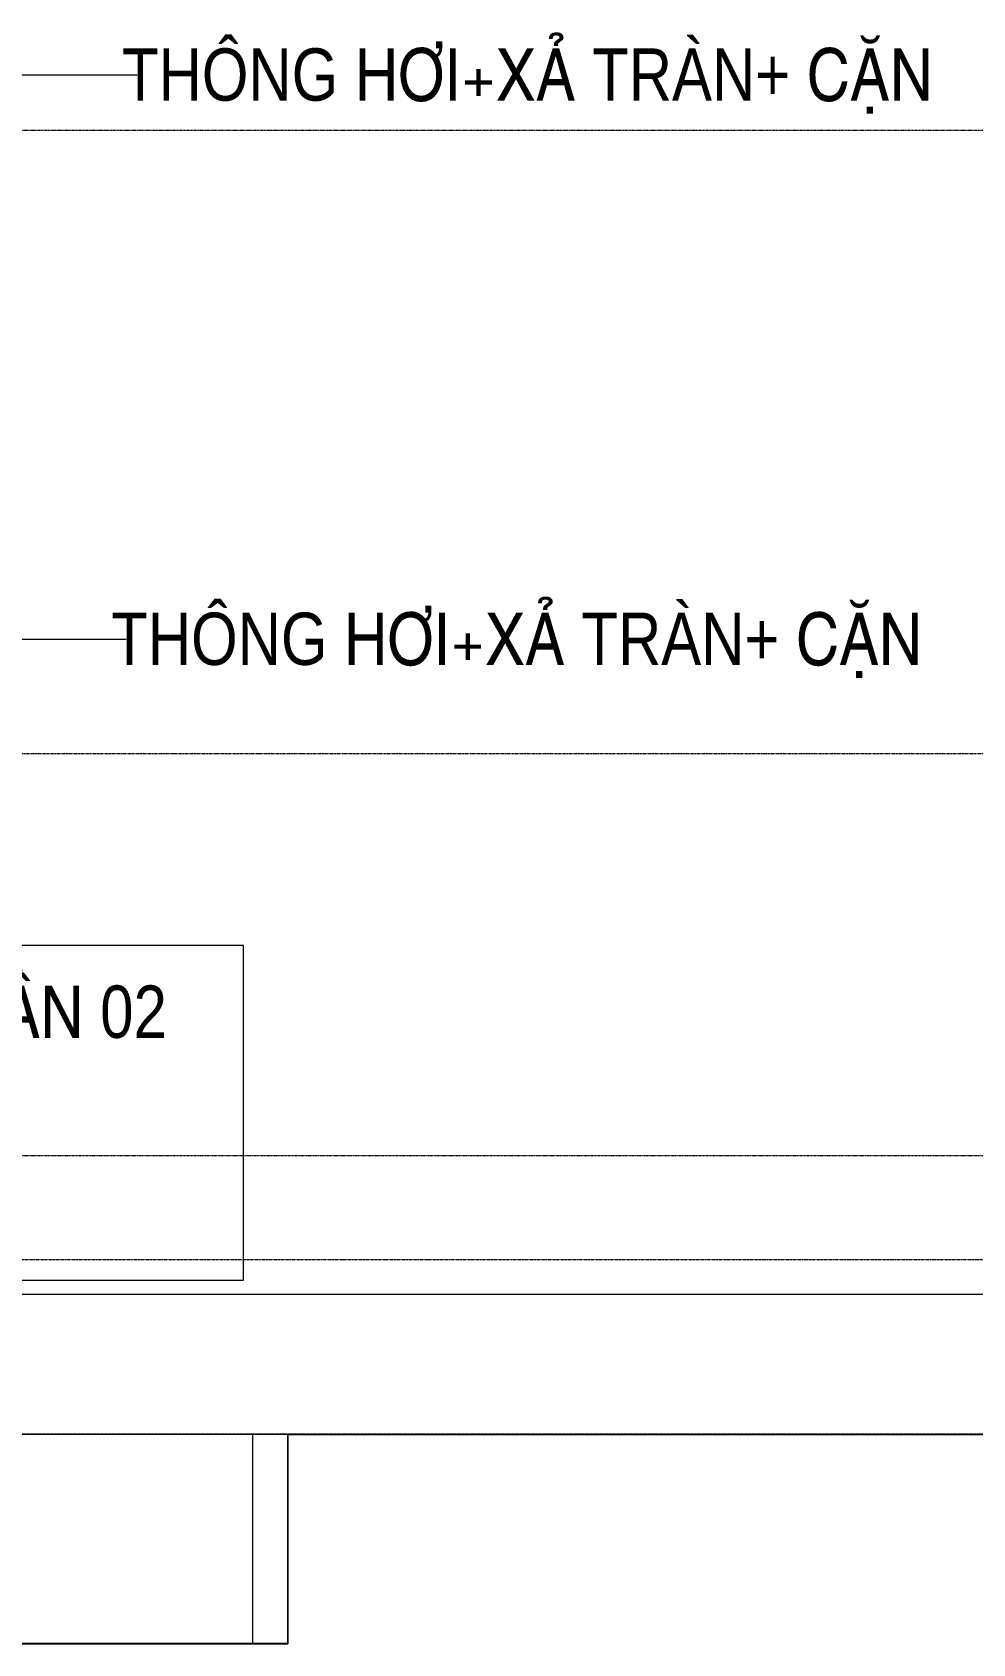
# Model space of a CAD drawing. Header units: millimetres. Extents: x 27447 to 239197, y -15958 to 82878.
# Drawn here: x 93589 to 98978, y 23336 to 32574 of the extents above; entities that cross this region are included whole.
import ezdxf

# ---------------------------------------------------------------- set-up
doc = ezdxf.new("R2010")
doc.units = ezdxf.units.MM
doc.linetypes.add('Dash Dot 3_16_', pattern=[7.9375, 4.7625, -1.5875, 0, -1.5875])
doc.linetypes.add('Grid Line', pattern=[22.225, 12.7, -3.175, 3.175, -3.175])
for name, color, linetype, lineweight in [('0-1', 7, 'Continuous', 5), ('A-FLOR-1', 7, 'Continuous', 9), ('A-WALL', 113, 'Continuous', 9), ('G-ANNO-SYMB-1', 111, 'Dash Dot 3_16_', 18), ('G-IMPT', 8, 'Continuous', 9), ('G-IMPT-2', 7, 'Continuous', 9), ('M-EQPM', 50, 'Continuous', 9), ('S-GRID-1', 1, 'Grid Line', 9)]:
    doc.layers.add(name, color=color, linetype=linetype, lineweight=lineweight)
doc.styles.add('VNI-Helve-Condense', font='VHELVCN.TTF', dxfattribs={"height": 300})
doc.styles.add('VNI-Helve-Condense_1', font='VHELVCN.TTF', dxfattribs={"height": 299.624151})

# ---------------------------------------------------------------- blocks, each defined once
blk = doc.blocks.new('NCV_TKTC_KET CAU_rvt-1-TKCS_MB TẦNG MÁI')
at = {"layer": 'A-FLOR-1'}
for p, q in [((116902.6, 25337.4), (84377.6, 25337.4)), ((84377.6, 24537.4), (116102.6, 24537.4))]:
    blk.add_line(p, q, dxfattribs=at)
blk = doc.blocks.new('TKTC_XREF_260130_MB TUM MAI - TKTC_XREF_260130_MB TUM MAI_dwg-4167669-TKCS_MB TẦNG MÁI')
at = {"layer": 'G-IMPT', "flags": 128}
blk.add_lwpolyline([(-118774.2, -836632.8), (-116874.2, -836632.8), (-116874.2, -837832.4), (-108099.2, -837832.4), (-108099.2, -836632.4), (-103374.2, -836632.4), (-103374.2, -837832.4), (-99899.2, -837832.4), (-99899.2, -836632.4), (-95174.2, -836632.4), (-95174.2, -837832.4), (-91699.2, -837832.4), (-91699.2, -836632.4), (-87049.2, -836632.4)], dxfattribs=at)
blk = doc.blocks.new('TKTC_XREF_260130_MB TUM MAI - TKTC_XREF_251221_MB TUM MAI-2041484-TKCS_MB TẦNG MÁI')
blk.add_blockref('TKTC_XREF_260130_MB TUM MAI - TKTC_XREF_260130_MB TUM MAI_dwg-4167669-TKCS_MB TẦNG MÁI', (169499.2, 843934.4))
blk = doc.blocks.new('TKTC_QUAT HUT KHOI_260130 - TKTC_QUAT HUT KHOI_260130_dwg-4168555-TKCS_MB TẦNG MÁI')
at = {"layer": 'G-IMPT', "flags": 128}
blk.add_lwpolyline([(84377.5, 24540.2), (86277.5, 24540.2), (86277.5, 23340.6), (95052.5, 23340.6), (95052.5, 24540.6)], dxfattribs=at)
blk = doc.blocks.new('TKTC_QUAT HUT KHOI_260130 - TKTC_QUAT HUT KHOI_260130-2046036-TKCS_MB TẦNG MÁI')
blk.add_blockref('TKTC_QUAT HUT KHOI_260130 - TKTC_QUAT HUT KHOI_260130_dwg-4168555-TKCS_MB TẦNG MÁI', (-33652.5, -17238.6))
blk = doc.blocks.new('TKTC_BON NUOC MAI_260130 - TKTC_BON NUOC MAI_260130_dwg-3426650-TKCS_MB TẦNG MÁI')
at = {"layer": 'G-IMPT'}
for p, q in [((-110093.4, -828841.6), (-108962.9, -828841.6)), ((-110155, -832076), (-109024.5, -832076))]:
    blk.add_line(p, q, dxfattribs=at)
at = {"layer": 'G-IMPT', "flags": 128}
blk.add_lwpolyline([(-114774.2, -835751.4), (-108352.5, -835751.4), (-108352.5, -833833.4), (-114774.2, -833833.4)], close=True, dxfattribs=at)
blk.add_lwpolyline([(-116874.2, -836634), (-116874.2, -837832.4), (-108099.2, -837832.4), (-108099.2, -836634)], dxfattribs=at)
at = {"layer": 'G-IMPT-2', "attachment_point": 1, "line_spacing_factor": 1.081022}
for s, insert, char_height, width, rotation, style in [('THOÂNG HÔI+XAÛ TRAØN+ CAËN', (-109048.8, -828690.3), 299.624, 5662.047, 0.00133, 'VNI-Helve-Condense_1'), ('THOÂNG HÔI+XAÛ TRAØN+ CAËN', (-109110.5, -831924.8), 299.624, 5662.047, 0.00133, 'VNI-Helve-Condense_1'), ('CUÏM 02 BÔM TAÊNG AÙP BIEÁN TAÀN 02', (-114681.7, -834062.1), 300, 7495.729, 359.99867, 'VNI-Helve-Condense')]:
    blk.add_mtext(s, dxfattribs=dict(at, insert=insert, char_height=char_height, width=width, rotation=rotation, style=style))
blk = doc.blocks.new('TKTC_BON NUOC MAI_260130 - TKTC_BON NUOC MAI_260130-2047084-TKCS_MB TẦNG MÁI')
blk.add_blockref('TKTC_BON NUOC MAI_260130 - TKTC_BON NUOC MAI_260130_dwg-3426650-TKCS_MB TẦNG MÁI', (169499.2, 843934.4))

msp = doc.modelspace()

# ---------------------------------------------------------------- linework, layer by layer
at = {"layer": 'A-WALL'}
for p, q in [((94852.6, 23337.4), (94852.6, 24537.4)), ((95052.6, 24537.4), (95052.6, 23337.4)), ((94852.6, 23337.4), (95052.6, 23337.4))]:
    msp.add_line(p, q, dxfattribs=at)
at = {"layer": 'G-ANNO-SYMB-1'}
for p, q in [((27827.8, 32011.5), (134582.2, 32011.5)), ((27827.8, 26135.3), (134582.2, 26135.3))]:
    msp.add_line(p, q, dxfattribs=at)
at = {"layer": 'S-GRID-1'}
for p, q in [((128199.4, 28436.9), (33991.1, 28436.9)), ((126167.4, 25536.9), (36023.1, 25536.9)), ((128199.4, 24536.9), (33991.1, 24536.9))]:
    msp.add_line(p, q, dxfattribs=at)

# ---------------------------------------------------------------- block references
at = {"layer": '0-1'}
msp.add_blockref('NCV_TKTC_KET CAU_rvt-1-TKCS_MB TẦNG MÁI', (0, 0), dxfattribs=at)
at = {"layer": 'M-EQPM'}
for name, p in [('TKTC_BON NUOC MAI_260130 - TKTC_BON NUOC MAI_260130-2047084-TKCS_MB TẦNG MÁI', (33652.6, 17236.9)), ('TKTC_QUAT HUT KHOI_260130 - TKTC_QUAT HUT KHOI_260130-2046036-TKCS_MB TẦNG MÁI', (33652.6, 17235.3)), ('TKTC_XREF_260130_MB TUM MAI - TKTC_XREF_251221_MB TUM MAI-2041484-TKCS_MB TẦNG MÁI', (33652.6, 17233.6))]:
    msp.add_blockref(name, p, dxfattribs=at)

doc.saveas('drawing.dxf')
